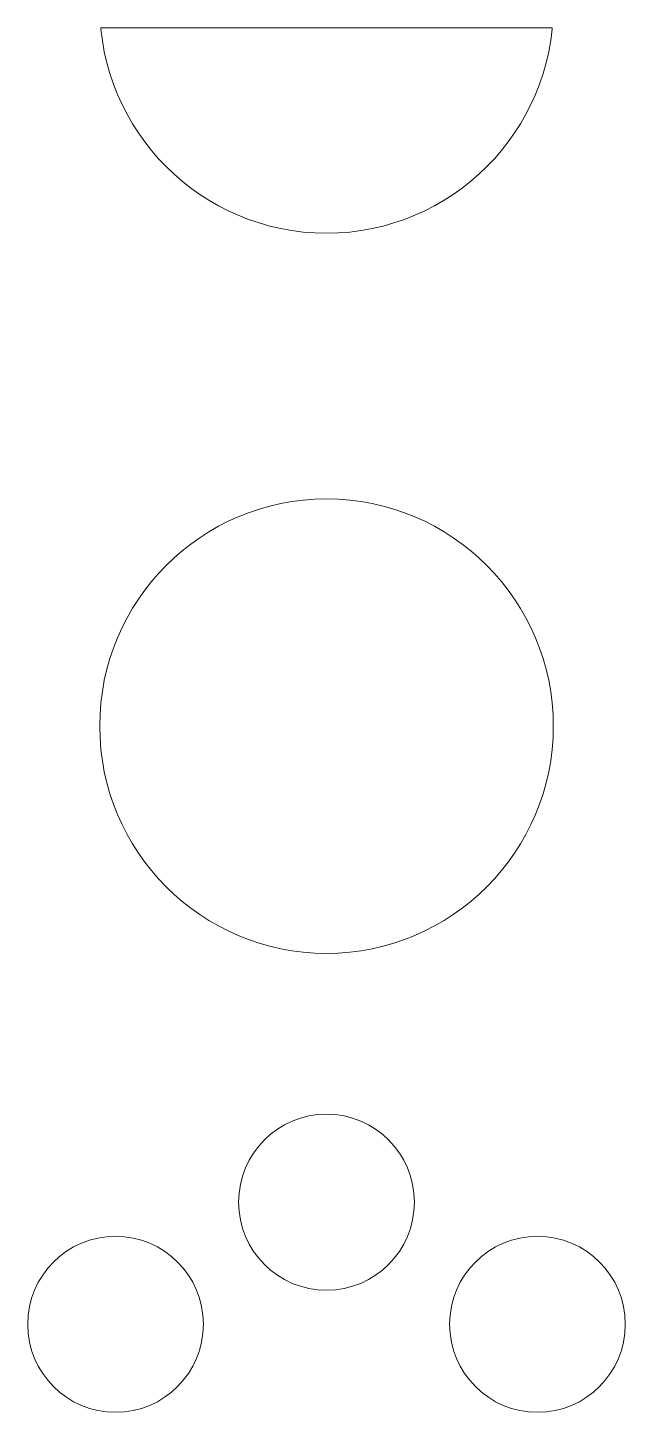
# Model space of a CAD drawing. Header units: millimetres. Extents: x -1200 to 1200, y -590 to 590.
# Drawn here: x -385.3 to -261.6, y 303.7 to 590 of the extents above; entities that cross this region are included whole.
import ezdxf

# ---------------------------------------------------------------- set-up
doc = ezdxf.new("R2010")
doc.units = ezdxf.units.MM
doc.header["$MEASUREMENT"] = 0
doc.layers.add('Layer 1', color=7, linetype='Continuous')

msp = doc.modelspace()

# ---------------------------------------------------------------- linework, layer by layer
at = {"layer": 'Layer 1', "color": 250, "lineweight": 20}
for points, knots in [([(-370.1405, 589.9734), (-370.1405, 589.9734), (-276.7591, 589.9734), (-276.7591, 589.9734), (-276.7591, 589.9734), (-276.783, 589.6617), (-276.783, 589.6617), (-276.783, 589.6617), (-277.0821, 587.3118), (-277.0821, 587.3118), (-277.0821, 587.3118), (-277.4945, 584.9982), (-277.4945, 584.9982), (-277.4945, 584.9982), (-278.0154, 582.7281), (-278.0154, 582.7281), (-278.0154, 582.7281), (-278.6497, 580.5015), (-278.6497, 580.5015), (-278.6497, 580.5015), (-279.3852, 578.3232), (-279.3852, 578.3232), (-279.3852, 578.3232), (-280.2245, 576.1907), (-280.2245, 576.1907), (-280.2245, 576.1907), (-281.1625, 574.1113), (-281.1625, 574.1113), (-281.1625, 574.1113), (-282.1997, 572.0875), (-282.1997, 572.0875), (-282.1997, 572.0875), (-283.3305, 570.1193), (-283.3305, 570.1193), (-283.3305, 570.1193), (-284.5483, 568.2139), (-284.5483, 568.2139), (-284.5483, 568.2139), (-285.8604, 566.3712), (-285.8604, 566.3712), (-285.8604, 566.3712), (-287.2517, 564.5961), (-287.2517, 564.5961), (-287.2517, 564.5961), (-288.7277, 562.8911), (-288.7277, 562.8911), (-288.7277, 562.8911), (-290.2832, 561.2561), (-290.2832, 561.2561), (-290.2832, 561.2561), (-291.9134, 559.6985), (-291.9134, 559.6985), (-291.9134, 559.6985), (-293.616, 558.2229), (-293.616, 558.2229), (-293.616, 558.2229), (-295.3911, 556.8271), (-295.3911, 556.8271), (-295.3911, 556.8271), (-297.2286, 555.5156), (-297.2286, 555.5156), (-297.2286, 555.5156), (-299.1315, 554.2936), (-299.1315, 554.2936), (-299.1315, 554.2936), (-301.0992, 553.1611), (-301.0992, 553.1611), (-301.0992, 553.1611), (-303.1203, 552.1226), (-303.1203, 552.1226), (-303.1203, 552.1226), (-305.1965, 551.1855), (-305.1965, 551.1855), (-305.1965, 551.1855), (-307.3237, 550.3426), (-307.3237, 550.3426), (-307.3237, 550.3426), (-309.5012, 549.606), (-309.5012, 549.606), (-309.5012, 549.606), (-311.7224, 548.9757), (-311.7224, 548.9757), (-311.7224, 548.9757), (-313.9918, 548.4493), (-313.9918, 548.4493), (-313.9918, 548.4493), (-316.2997, 548.0364), (-316.2997, 548.0364), (-316.2997, 548.0364), (-318.6462, 547.737), (-318.6462, 547.737), (-318.6462, 547.737), (-321.0311, 547.5581), (-321.0311, 547.5581), (-321.0311, 547.5581), (-323.4525, 547.4977), (-323.4525, 547.4977), (-323.4525, 547.4977), (-325.8713, 547.5581), (-325.8713, 547.5581), (-325.8713, 547.5581), (-328.2565, 547.737), (-328.2565, 547.737), (-328.2565, 547.737), (-330.6029, 548.0364), (-330.6029, 548.0364), (-330.6029, 548.0364), (-332.9108, 548.4493), (-332.9108, 548.4493), (-332.9108, 548.4493), (-335.1778, 548.9757), (-335.1778, 548.9757), (-335.1778, 548.9757), (-337.4012, 549.606), (-337.4012, 549.606), (-337.4012, 549.606), (-339.5789, 550.3426), (-339.5789, 550.3426), (-339.5789, 550.3426), (-341.7036, 551.1855), (-341.7036, 551.1855), (-341.7036, 551.1855), (-343.7823, 552.1226), (-343.7823, 552.1226), (-343.7823, 552.1226), (-345.8032, 553.1611), (-345.8032, 553.1611), (-345.8032, 553.1611), (-347.7664, 554.2936), (-347.7664, 554.2936), (-347.7664, 554.2936), (-349.6713, 555.5156), (-349.6713, 555.5156), (-349.6713, 555.5156), (-351.5115, 556.8271), (-351.5115, 556.8271), (-351.5115, 556.8271), (-353.2864, 558.2229), (-353.2864, 558.2229), (-353.2864, 558.2229), (-354.9891, 559.6985), (-354.9891, 559.6985), (-354.9891, 559.6985), (-356.6193, 561.2561), (-356.6193, 561.2561), (-356.6193, 561.2561), (-358.1725, 562.8911), (-358.1725, 562.8911), (-358.1725, 562.8911), (-359.6507, 564.5961), (-359.6507, 564.5961), (-359.6507, 564.5961), (-361.0446, 566.3712), (-361.0446, 566.3712), (-361.0446, 566.3712), (-362.3492, 568.2139), (-362.3492, 568.2139), (-362.3492, 568.2139), (-363.572, 570.1193), (-363.572, 570.1193), (-363.572, 570.1193), (-364.7031, 572.0875), (-364.7031, 572.0875), (-364.7031, 572.0875), (-365.7351, 574.1113), (-365.7351, 574.1113), (-365.7351, 574.1113), (-366.6757, 576.1907), (-366.6757, 576.1907), (-366.6757, 576.1907), (-367.5124, 578.3232), (-367.5124, 578.3232), (-367.5124, 578.3232), (-368.253, 580.5015), (-368.253, 580.5015), (-368.253, 580.5015), (-368.8824, 582.7281), (-368.8824, 582.7281), (-368.8824, 582.7281), (-369.4081, 584.9982), (-369.4081, 584.9982), (-369.4081, 584.9982), (-369.818, 587.3118), (-369.818, 587.3118), (-369.818, 587.3118), (-370.1169, 589.6617), (-370.1169, 589.6617), (-370.1169, 589.6617), (-370.1405, 589.9734), (-370.1405, 589.9734)], [0, 0, 0, 0, 0.01587302, 0.01587302, 0.01587302, 0.03174603, 0.03174603, 0.03174603, 0.04761905, 0.04761905, 0.04761905, 0.06349206, 0.06349206, 0.06349206, 0.07936508, 0.07936508, 0.07936508, 0.0952381, 0.0952381, 0.0952381, 0.11111111, 0.11111111, 0.11111111, 0.12698413, 0.12698413, 0.12698413, 0.14285714, 0.14285714, 0.14285714, 0.15873016, 0.15873016, 0.15873016, 0.17460317, 0.17460317, 0.17460317, 0.19047619, 0.19047619, 0.19047619, 0.20634921, 0.20634921, 0.20634921, 0.22222222, 0.22222222, 0.22222222, 0.23809524, 0.23809524, 0.23809524, 0.25396825, 0.25396825, 0.25396825, 0.26984127, 0.26984127, 0.26984127, 0.28571429, 0.28571429, 0.28571429, 0.3015873, 0.3015873, 0.3015873, 0.31746032, 0.31746032, 0.31746032, 0.33333333, 0.33333333, 0.33333333, 0.34920635, 0.34920635, 0.34920635, 0.36507937, 0.36507937, 0.36507937, 0.38095238, 0.38095238, 0.38095238, 0.3968254, 0.3968254, 0.3968254, 0.41269841, 0.41269841, 0.41269841, 0.42857143, 0.42857143, 0.42857143, 0.44444444, 0.44444444, 0.44444444, 0.46031746, 0.46031746, 0.46031746, 0.47619048, 0.47619048, 0.47619048, 0.49206349, 0.49206349, 0.49206349, 0.50793651, 0.50793651, 0.50793651, 0.52380952, 0.52380952, 0.52380952, 0.53968254, 0.53968254, 0.53968254, 0.55555556, 0.55555556, 0.55555556, 0.57142857, 0.57142857, 0.57142857, 0.58730159, 0.58730159, 0.58730159, 0.6031746, 0.6031746, 0.6031746, 0.61904762, 0.61904762, 0.61904762, 0.63492063, 0.63492063, 0.63492063, 0.65079365, 0.65079365, 0.65079365, 0.66666667, 0.66666667, 0.66666667, 0.68253968, 0.68253968, 0.68253968, 0.6984127, 0.6984127, 0.6984127, 0.71428571, 0.71428571, 0.71428571, 0.73015873, 0.73015873, 0.73015873, 0.74603175, 0.74603175, 0.74603175, 0.76190476, 0.76190476, 0.76190476, 0.77777778, 0.77777778, 0.77777778, 0.79365079, 0.79365079, 0.79365079, 0.80952381, 0.80952381, 0.80952381, 0.82539683, 0.82539683, 0.82539683, 0.84126984, 0.84126984, 0.84126984, 0.85714286, 0.85714286, 0.85714286, 0.87301587, 0.87301587, 0.87301587, 0.88888889, 0.88888889, 0.88888889, 0.9047619, 0.9047619, 0.9047619, 0.92063492, 0.92063492, 0.92063492, 0.93650794, 0.93650794, 0.93650794, 0.95238095, 0.95238095, 0.95238095, 0.96825397, 0.96825397, 0.96825397, 0.98412698, 0.98412698, 0.98412698, 1, 1, 1, 1]), ([(-370.3583, 445.5935), (-370.3583, 445.5935), (-370.2979, 448.0158), (-370.2979, 448.0158), (-370.2979, 448.0158), (-370.1169, 450.4018), (-370.1169, 450.4018), (-370.1169, 450.4018), (-369.818, 452.7516), (-369.818, 452.7516), (-369.818, 452.7516), (-369.4081, 455.0652), (-369.4081, 455.0652), (-369.4081, 455.0652), (-368.8824, 457.3351), (-368.8824, 457.3351), (-368.8824, 457.3351), (-368.253, 459.5595), (-368.253, 459.5595), (-368.253, 459.5595), (-367.5124, 461.7427), (-367.5124, 461.7427), (-367.5124, 461.7427), (-366.6757, 463.8729), (-366.6757, 463.8729), (-366.6757, 463.8729), (-365.7351, 465.9497), (-365.7351, 465.9497), (-365.7351, 465.9497), (-364.7031, 467.9783), (-364.7031, 467.9783), (-364.7031, 467.9783), (-363.572, 469.9441), (-363.572, 469.9441), (-363.572, 469.9441), (-362.3492, 471.8495), (-362.3492, 471.8495), (-362.3492, 471.8495), (-361.0446, 473.6923), (-361.0446, 473.6923), (-361.0446, 473.6923), (-359.6507, 475.4698), (-359.6507, 475.4698), (-359.6507, 475.4698), (-358.1725, 477.1746), (-358.1725, 477.1746), (-358.1725, 477.1746), (-356.6193, 478.8097), (-356.6193, 478.8097), (-356.6193, 478.8097), (-354.9891, 480.3625), (-354.9891, 480.3625), (-354.9891, 480.3625), (-353.2864, 481.8406), (-353.2864, 481.8406), (-353.2864, 481.8406), (-351.5115, 483.2388), (-351.5115, 483.2388), (-351.5115, 483.2388), (-349.6713, 484.5477), (-349.6713, 484.5477), (-349.6713, 484.5477), (-347.7664, 485.7722), (-347.7664, 485.7722), (-347.7664, 485.7722), (-345.8032, 486.9023), (-345.8032, 486.9023), (-345.8032, 486.9023), (-343.7823, 487.9384), (-343.7823, 487.9384), (-343.7823, 487.9384), (-341.7036, 488.8803), (-341.7036, 488.8803), (-341.7036, 488.8803), (-339.5789, 489.7184), (-339.5789, 489.7184), (-339.5789, 489.7184), (-337.4012, 490.4573), (-337.4012, 490.4573), (-337.4012, 490.4573), (-335.1778, 491.0901), (-335.1778, 491.0901), (-335.1778, 491.0901), (-332.9108, 491.6117), (-332.9108, 491.6117), (-332.9108, 491.6117), (-330.6029, 492.0271), (-330.6029, 492.0271), (-330.6029, 492.0271), (-328.2565, 492.3241), (-328.2565, 492.3241), (-328.2565, 492.3241), (-325.8713, 492.5077), (-325.8713, 492.5077), (-325.8713, 492.5077), (-323.4525, 492.5681), (-323.4525, 492.5681), (-323.4525, 492.5681), (-321.0311, 492.5077), (-321.0311, 492.5077), (-321.0311, 492.5077), (-318.6462, 492.3241), (-318.6462, 492.3241), (-318.6462, 492.3241), (-316.2997, 492.0271), (-316.2997, 492.0271), (-316.2997, 492.0271), (-313.9918, 491.6117), (-313.9918, 491.6117), (-313.9918, 491.6117), (-311.7224, 491.0901), (-311.7224, 491.0901), (-311.7224, 491.0901), (-309.5012, 490.4573), (-309.5012, 490.4573), (-309.5012, 490.4573), (-307.3237, 489.7184), (-307.3237, 489.7184), (-307.3237, 489.7184), (-305.1965, 488.8803), (-305.1965, 488.8803), (-305.1965, 488.8803), (-303.1203, 487.9384), (-303.1203, 487.9384), (-303.1203, 487.9384), (-301.0992, 486.9023), (-301.0992, 486.9023), (-301.0992, 486.9023), (-299.1315, 485.7722), (-299.1315, 485.7722), (-299.1315, 485.7722), (-297.2286, 484.5477), (-297.2286, 484.5477), (-297.2286, 484.5477), (-295.3911, 483.2388), (-295.3911, 483.2388), (-295.3911, 483.2388), (-293.616, 481.8406), (-293.616, 481.8406), (-293.616, 481.8406), (-291.9134, 480.3625), (-291.9134, 480.3625), (-291.9134, 480.3625), (-290.2832, 478.8097), (-290.2832, 478.8097), (-290.2832, 478.8097), (-288.7277, 477.1746), (-288.7277, 477.1746), (-288.7277, 477.1746), (-287.2517, 475.4698), (-287.2517, 475.4698), (-287.2517, 475.4698), (-285.8604, 473.6923), (-285.8604, 473.6923), (-285.8604, 473.6923), (-284.5483, 471.8495), (-284.5483, 471.8495), (-284.5483, 471.8495), (-283.3305, 469.9416), (-283.3305, 469.9416), (-283.3305, 469.9416), (-282.1997, 467.9783), (-282.1997, 467.9783), (-282.1997, 467.9783), (-281.1625, 465.9546), (-281.1625, 465.9546), (-281.1625, 465.9546), (-280.2245, 463.8729), (-280.2245, 463.8729), (-280.2245, 463.8729), (-279.3852, 461.7427), (-279.3852, 461.7427), (-279.3852, 461.7427), (-278.6497, 459.5595), (-278.6497, 459.5595), (-278.6497, 459.5595), (-278.0154, 457.3351), (-278.0154, 457.3351), (-278.0154, 457.3351), (-277.4945, 455.0652), (-277.4945, 455.0652), (-277.4945, 455.0652), (-277.0821, 452.7516), (-277.0821, 452.7516), (-277.0821, 452.7516), (-276.783, 450.4018), (-276.783, 450.4018), (-276.783, 450.4018), (-276.5997, 448.0158), (-276.5997, 448.0158), (-276.5997, 448.0158), (-276.5394, 445.5935), (-276.5394, 445.5935), (-276.5394, 445.5935), (-276.5997, 443.1664), (-276.5997, 443.1664), (-276.5997, 443.1664), (-276.783, 440.7828), (-276.783, 440.7828), (-276.783, 440.7828), (-277.0821, 438.4305), (-277.0821, 438.4305), (-277.0821, 438.4305), (-277.4945, 436.1168), (-277.4945, 436.1168), (-277.4945, 436.1168), (-278.0154, 433.8491), (-278.0154, 433.8491), (-278.0154, 433.8491), (-278.6497, 431.6224), (-278.6497, 431.6224), (-278.6497, 431.6224), (-279.3852, 429.4443), (-279.3852, 429.4443), (-279.3852, 429.4443), (-280.2245, 427.3117), (-280.2245, 427.3117), (-280.2245, 427.3117), (-281.1625, 425.2324), (-281.1625, 425.2324), (-281.1625, 425.2324), (-282.1997, 423.2062), (-282.1997, 423.2062), (-282.1997, 423.2062), (-283.3305, 421.2404), (-283.3305, 421.2404), (-283.3305, 421.2404), (-284.5483, 419.3324), (-284.5483, 419.3324), (-284.5483, 419.3324), (-285.8604, 417.4898), (-285.8604, 417.4898), (-285.8604, 417.4898), (-287.2517, 415.7171), (-287.2517, 415.7171), (-287.2517, 415.7171), (-288.7277, 414.0122), (-288.7277, 414.0122), (-288.7277, 414.0122), (-290.2832, 412.3748), (-290.2832, 412.3748), (-290.2832, 412.3748), (-291.9134, 410.8197), (-291.9134, 410.8197), (-291.9134, 410.8197), (-293.616, 409.3439), (-293.616, 409.3439), (-293.616, 409.3439), (-295.3911, 407.9457), (-295.3911, 407.9457), (-295.3911, 407.9457), (-297.2286, 406.6368), (-297.2286, 406.6368), (-297.2286, 406.6368), (-299.1315, 405.4148), (-299.1315, 405.4148), (-299.1315, 405.4148), (-301.0992, 404.2844), (-301.0992, 404.2844), (-301.0992, 404.2844), (-303.1203, 403.2435), (-303.1203, 403.2435), (-303.1203, 403.2435), (-305.1965, 402.3066), (-305.1965, 402.3066), (-305.1965, 402.3066), (-307.3237, 401.4638), (-307.3237, 401.4638), (-307.3237, 401.4638), (-309.5012, 400.7246), (-309.5012, 400.7246), (-309.5012, 400.7246), (-311.7224, 400.0943), (-311.7224, 400.0943), (-311.7224, 400.0943), (-313.9918, 399.5704), (-313.9918, 399.5704), (-313.9918, 399.5704), (-316.2997, 399.1573), (-316.2997, 399.1573), (-316.2997, 399.1573), (-318.6462, 398.8581), (-318.6462, 398.8581), (-318.6462, 398.8581), (-321.0311, 398.6766), (-321.0311, 398.6766), (-321.0311, 398.6766), (-323.4525, 398.6163), (-323.4525, 398.6163), (-323.4525, 398.6163), (-325.8713, 398.6766), (-325.8713, 398.6766), (-325.8713, 398.6766), (-328.2565, 398.8581), (-328.2565, 398.8581), (-328.2565, 398.8581), (-330.6029, 399.1573), (-330.6029, 399.1573), (-330.6029, 399.1573), (-332.9108, 399.5704), (-332.9108, 399.5704), (-332.9108, 399.5704), (-335.1778, 400.0943), (-335.1778, 400.0943), (-335.1778, 400.0943), (-337.4012, 400.7246), (-337.4012, 400.7246), (-337.4012, 400.7246), (-339.5789, 401.4638), (-339.5789, 401.4638), (-339.5789, 401.4638), (-341.7036, 402.3066), (-341.7036, 402.3066), (-341.7036, 402.3066), (-343.7823, 403.2435), (-343.7823, 403.2435), (-343.7823, 403.2435), (-345.8032, 404.2844), (-345.8032, 404.2844), (-345.8032, 404.2844), (-347.7664, 405.4148), (-347.7664, 405.4148), (-347.7664, 405.4148), (-349.6713, 406.6368), (-349.6713, 406.6368), (-349.6713, 406.6368), (-351.5115, 407.9457), (-351.5115, 407.9457), (-351.5115, 407.9457), (-353.2864, 409.3439), (-353.2864, 409.3439), (-353.2864, 409.3439), (-354.9891, 410.8197), (-354.9891, 410.8197), (-354.9891, 410.8197), (-356.6193, 412.3748), (-356.6193, 412.3748), (-356.6193, 412.3748), (-358.1725, 414.0122), (-358.1725, 414.0122), (-358.1725, 414.0122), (-359.6507, 415.7171), (-359.6507, 415.7171), (-359.6507, 415.7171), (-361.0446, 417.4898), (-361.0446, 417.4898), (-361.0446, 417.4898), (-362.3492, 419.3324), (-362.3492, 419.3324), (-362.3492, 419.3324), (-363.572, 421.2404), (-363.572, 421.2404), (-363.572, 421.2404), (-364.7031, 423.2062), (-364.7031, 423.2062), (-364.7031, 423.2062), (-365.7351, 425.2324), (-365.7351, 425.2324), (-365.7351, 425.2324), (-366.6757, 427.3117), (-366.6757, 427.3117), (-366.6757, 427.3117), (-367.5124, 429.4443), (-367.5124, 429.4443), (-367.5124, 429.4443), (-368.253, 431.6224), (-368.253, 431.6224), (-368.253, 431.6224), (-368.8824, 433.8491), (-368.8824, 433.8491), (-368.8824, 433.8491), (-369.4081, 436.1168), (-369.4081, 436.1168), (-369.4081, 436.1168), (-369.818, 438.4305), (-369.818, 438.4305), (-369.818, 438.4305), (-370.1169, 440.7828), (-370.1169, 440.7828), (-370.1169, 440.7828), (-370.2979, 443.1664), (-370.2979, 443.1664), (-370.2979, 443.1664), (-370.3583, 445.5935), (-370.3583, 445.5935)], [0, 0, 0, 0, 0.0078125, 0.0078125, 0.0078125, 0.015625, 0.015625, 0.015625, 0.0234375, 0.0234375, 0.0234375, 0.03125, 0.03125, 0.03125, 0.0390625, 0.0390625, 0.0390625, 0.046875, 0.046875, 0.046875, 0.0546875, 0.0546875, 0.0546875, 0.0625, 0.0625, 0.0625, 0.0703125, 0.0703125, 0.0703125, 0.078125, 0.078125, 0.078125, 0.0859375, 0.0859375, 0.0859375, 0.09375, 0.09375, 0.09375, 0.1015625, 0.1015625, 0.1015625, 0.109375, 0.109375, 0.109375, 0.1171875, 0.1171875, 0.1171875, 0.125, 0.125, 0.125, 0.1328125, 0.1328125, 0.1328125, 0.140625, 0.140625, 0.140625, 0.1484375, 0.1484375, 0.1484375, 0.15625, 0.15625, 0.15625, 0.1640625, 0.1640625, 0.1640625, 0.171875, 0.171875, 0.171875, 0.1796875, 0.1796875, 0.1796875, 0.1875, 0.1875, 0.1875, 0.1953125, 0.1953125, 0.1953125, 0.203125, 0.203125, 0.203125, 0.2109375, 0.2109375, 0.2109375, 0.21875, 0.21875, 0.21875, 0.2265625, 0.2265625, 0.2265625, 0.234375, 0.234375, 0.234375, 0.2421875, 0.2421875, 0.2421875, 0.25, 0.25, 0.25, 0.2578125, 0.2578125, 0.2578125, 0.265625, 0.265625, 0.265625, 0.2734375, 0.2734375, 0.2734375, 0.28125, 0.28125, 0.28125, 0.2890625, 0.2890625, 0.2890625, 0.296875, 0.296875, 0.296875, 0.3046875, 0.3046875, 0.3046875, 0.3125, 0.3125, 0.3125, 0.3203125, 0.3203125, 0.3203125, 0.328125, 0.328125, 0.328125, 0.3359375, 0.3359375, 0.3359375, 0.34375, 0.34375, 0.34375, 0.3515625, 0.3515625, 0.3515625, 0.359375, 0.359375, 0.359375, 0.3671875, 0.3671875, 0.3671875, 0.375, 0.375, 0.375, 0.3828125, 0.3828125, 0.3828125, 0.390625, 0.390625, 0.390625, 0.3984375, 0.3984375, 0.3984375, 0.40625, 0.40625, 0.40625, 0.4140625, 0.4140625, 0.4140625, 0.421875, 0.421875, 0.421875, 0.4296875, 0.4296875, 0.4296875, 0.4375, 0.4375, 0.4375, 0.4453125, 0.4453125, 0.4453125, 0.453125, 0.453125, 0.453125, 0.4609375, 0.4609375, 0.4609375, 0.46875, 0.46875, 0.46875, 0.4765625, 0.4765625, 0.4765625, 0.484375, 0.484375, 0.484375, 0.4921875, 0.4921875, 0.4921875, 0.5, 0.5, 0.5, 0.5078125, 0.5078125, 0.5078125, 0.515625, 0.515625, 0.515625, 0.5234375, 0.5234375, 0.5234375, 0.53125, 0.53125, 0.53125, 0.5390625, 0.5390625, 0.5390625, 0.546875, 0.546875, 0.546875, 0.5546875, 0.5546875, 0.5546875, 0.5625, 0.5625, 0.5625, 0.5703125, 0.5703125, 0.5703125, 0.578125, 0.578125, 0.578125, 0.5859375, 0.5859375, 0.5859375, 0.59375, 0.59375, 0.59375, 0.6015625, 0.6015625, 0.6015625, 0.609375, 0.609375, 0.609375, 0.6171875, 0.6171875, 0.6171875, 0.625, 0.625, 0.625, 0.6328125, 0.6328125, 0.6328125, 0.640625, 0.640625, 0.640625, 0.6484375, 0.6484375, 0.6484375, 0.65625, 0.65625, 0.65625, 0.6640625, 0.6640625, 0.6640625, 0.671875, 0.671875, 0.671875, 0.6796875, 0.6796875, 0.6796875, 0.6875, 0.6875, 0.6875, 0.6953125, 0.6953125, 0.6953125, 0.703125, 0.703125, 0.703125, 0.7109375, 0.7109375, 0.7109375, 0.71875, 0.71875, 0.71875, 0.7265625, 0.7265625, 0.7265625, 0.734375, 0.734375, 0.734375, 0.7421875, 0.7421875, 0.7421875, 0.75, 0.75, 0.75, 0.7578125, 0.7578125, 0.7578125, 0.765625, 0.765625, 0.765625, 0.7734375, 0.7734375, 0.7734375, 0.78125, 0.78125, 0.78125, 0.7890625, 0.7890625, 0.7890625, 0.796875, 0.796875, 0.796875, 0.8046875, 0.8046875, 0.8046875, 0.8125, 0.8125, 0.8125, 0.8203125, 0.8203125, 0.8203125, 0.828125, 0.828125, 0.828125, 0.8359375, 0.8359375, 0.8359375, 0.84375, 0.84375, 0.84375, 0.8515625, 0.8515625, 0.8515625, 0.859375, 0.859375, 0.859375, 0.8671875, 0.8671875, 0.8671875, 0.875, 0.875, 0.875, 0.8828125, 0.8828125, 0.8828125, 0.890625, 0.890625, 0.890625, 0.8984375, 0.8984375, 0.8984375, 0.90625, 0.90625, 0.90625, 0.9140625, 0.9140625, 0.9140625, 0.921875, 0.921875, 0.921875, 0.9296875, 0.9296875, 0.9296875, 0.9375, 0.9375, 0.9375, 0.9453125, 0.9453125, 0.9453125, 0.953125, 0.953125, 0.953125, 0.9609375, 0.9609375, 0.9609375, 0.96875, 0.96875, 0.96875, 0.9765625, 0.9765625, 0.9765625, 0.984375, 0.984375, 0.984375, 0.9921875, 0.9921875, 0.9921875, 1, 1, 1, 1]), ([(-341.6215, 347.1715), (-341.6215, 357.2205), (-333.4847, 365.3687), (-323.4525, 365.3687), (-313.4153, 365.3687), (-305.2809, 357.2205), (-305.2809, 347.1715), (-305.2809, 337.1252), (-313.4153, 328.9745), (-323.4525, 328.9745), (-333.4847, 328.9745), (-341.6215, 337.1252), (-341.6215, 347.1715)], [0, 0, 0, 0, 0.25, 0.25, 0.25, 0.5, 0.5, 0.5, 0.75, 0.75, 0.75, 1, 1, 1, 1]), ([(-385.2621, 321.9419), (-385.2621, 331.9884), (-377.1226, 340.1391), (-367.0904, 340.1391), (-357.0534, 340.1391), (-348.919, 331.9884), (-348.919, 321.9419), (-348.919, 311.8953), (-357.0534, 303.7446), (-367.0904, 303.7446), (-377.1226, 303.7446), (-385.2621, 311.8953), (-385.2621, 321.9419)], [0, 0, 0, 0, 0.25, 0.25, 0.25, 0.5, 0.5, 0.5, 0.75, 0.75, 0.75, 1, 1, 1, 1]), ([(-297.9835, 321.9419), (-297.9835, 331.9884), (-289.8468, 340.1391), (-279.8144, 340.1391), (-269.7797, 340.1391), (-261.6405, 331.9884), (-261.6405, 321.9419), (-261.6405, 311.8953), (-269.7797, 303.7446), (-279.8144, 303.7446), (-289.8468, 303.7446), (-297.9835, 311.8953), (-297.9835, 321.9419)], [0, 0, 0, 0, 0.25, 0.25, 0.25, 0.5, 0.5, 0.5, 0.75, 0.75, 0.75, 1, 1, 1, 1])]:
    msp.add_open_spline(points, degree=3, knots=knots, dxfattribs=at)

doc.saveas('drawing.dxf')
